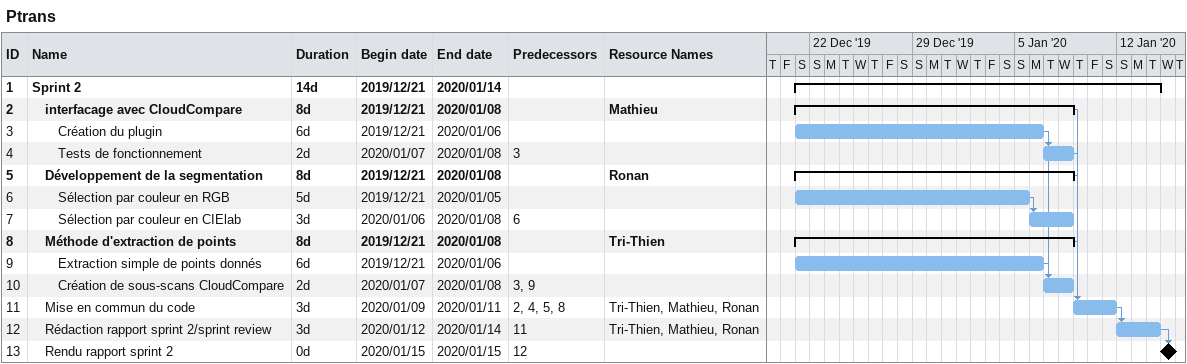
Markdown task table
Ptrans

| ID | Level | Task | Duration | Start | Finish | Predecessors | Resources |
|---|---|---|---|---|---|---|---|
| 1 | 1 | **Sprint 2** | 14d | 2019-12-21 | 2020-01-14 |  |  |
| 2 | 2 | **interfacage avec CloudCompare** | 8d | 2019-12-21 | 2020-01-08 |  | Mathieu |
| 3 | 3 | Création du plugin | 6d | 2019-12-21 | 2020-01-06 |  |  |
| 4 | 3 | Tests de fonctionnement | 2d | 2020-01-07 | 2020-01-08 | 3 |  |
| 5 | 2 | **Développement de la segmentation** | 8d | 2019-12-21 | 2020-01-08 |  | Ronan |
| 6 | 3 | Sélection par couleur en RGB | 5d | 2019-12-21 | 2020-01-05 |  |  |
| 7 | 3 | Sélection par couleur en CIElab | 3d | 2020-01-06 | 2020-01-08 | 6 |  |
| 8 | 2 | **Méthode d'extraction de points** | 8d | 2019-12-21 | 2020-01-08 |  | Tri-Thien |
| 9 | 3 | Extraction simple de points donnés | 6d | 2019-12-21 | 2020-01-06 |  |  |
| 10 | 3 | Création de sous-scans CloudCompare | 2d | 2020-01-07 | 2020-01-08 | 3, 9 |  |
| 11 | 2 | Mise en commun du code | 3d | 2020-01-09 | 2020-01-11 | 2, 4, 5, 8 | Tri-Thien, Mathieu, Ronan |
| 12 | 2 | Rédaction rapport sprint 2/sprint review | 3d | 2020-01-12 | 2020-01-14 | 11 | Tri-Thien, Mathieu, Ronan |
| 13 | 2 | Rendu rapport sprint 2 | 0d | 2020-01-15 | 2020-01-15 | 12 |  |
